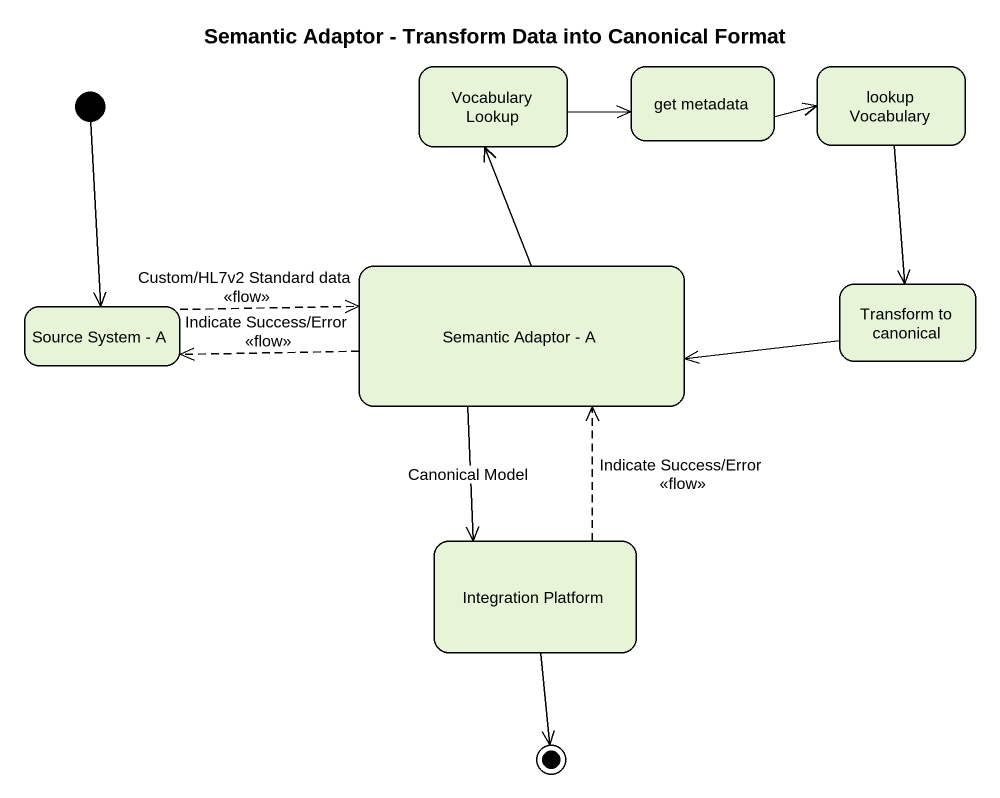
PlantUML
@startuml
title Semantic Adaptor - Transform Data into Canonical Format
hide empty description
state "Vocabulary Lookup" as Vocabulary_Lookup
state "get metadata" as get_metadata
state "lookup Vocabulary" as lookup_Vocabulary
state "Source System - A" as Source_System_A
state "Semantic Adaptor - A" as Semantic_Adaptor_A
state "Transform to canonical" as Transform_to_canonical
state "Integration Platform" as Integration_Platform
[*] --> Source_System_A
Vocabulary_Lookup -right-> get_metadata
get_metadata -right-> lookup_Vocabulary
lookup_Vocabulary --> Transform_to_canonical
Source_System_A -right[dashed]-> Semantic_Adaptor_A : Custom/HL7v2 Standard data\n<<flow>>
Semantic_Adaptor_A -up-> Vocabulary_Lookup
Semantic_Adaptor_A -left[dashed]-> Source_System_A : Indicate Success/Error\n<<flow>>
Semantic_Adaptor_A --> Integration_Platform : Canonical Model
Transform_to_canonical -left-> Semantic_Adaptor_A
Integration_Platform -up[dashed]-> Semantic_Adaptor_A : Indicate Success/Error\n<<flow>>
Integration_Platform --> [*]
@enduml
